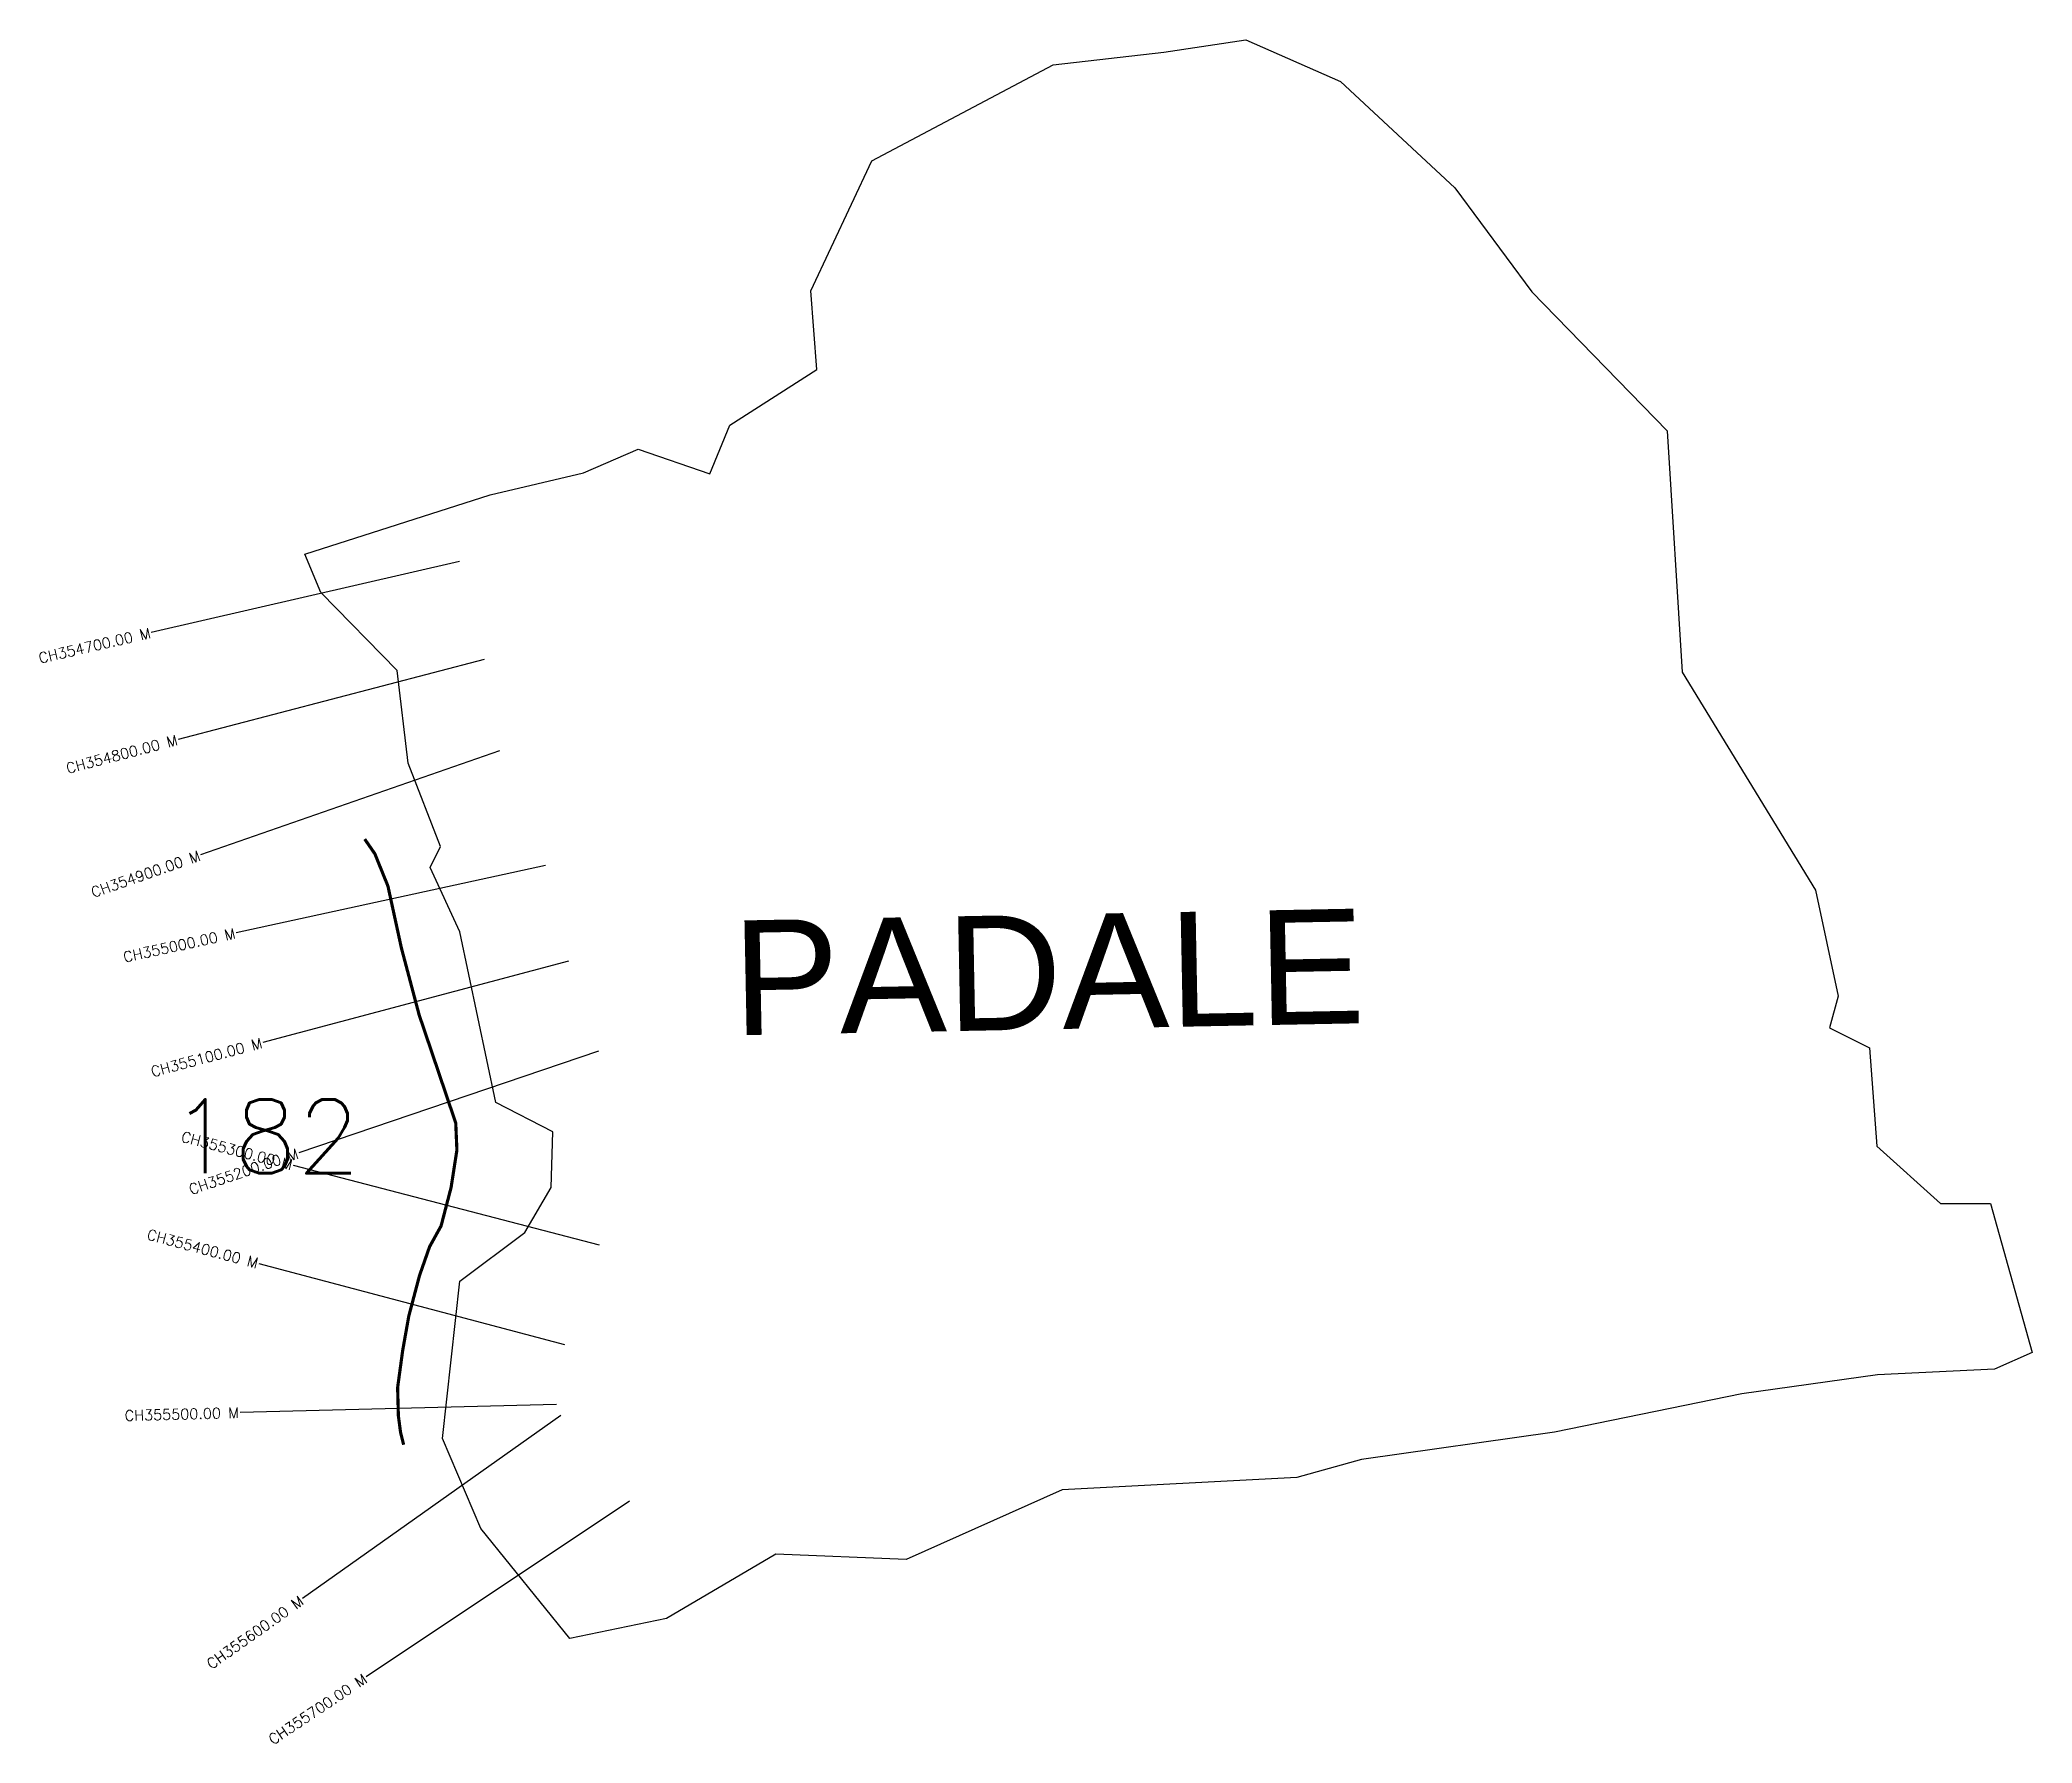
# Model space of a CAD drawing. Header units: metres. Extents: x 295718 to 297607, y 1977185 to 1978799.
import ezdxf
from ezdxf.enums import TextEntityAlignment as Align

# ---------------------------------------------------------------- set-up
doc = ezdxf.new("R2010")
doc.units = ezdxf.units.M
doc.header["$MEASUREMENT"] = 0
for name, color, linetype in [('CS', 134, 'Continuous'), ('CSMark', 6, 'Continuous'), ('NATURALLY PROTECTED', 3, 'Continuous'), ('VILLAGE NAME', 250, 'Continuous')]:
    doc.layers.add(name, color=color, linetype=linetype)
doc.styles.get("Standard").update_dxf_attribs({"font": 'simplex.shx'})

msp = doc.modelspace()

# ---------------------------------------------------------------- linework, layer by layer
at = {"color": 6, "flags": 128}
for points in [[(296678.8, 1978775.7), (296783.6, 1978787.6), (296861.4, 1978799.3), (296951, 1978759.8), (297059.6, 1978659.2), (297132.5, 1978560.6), (297260.9, 1978428.8), (297275, 1978200), (297401.3, 1977993.3), (297423, 1977892.9), (297414.6, 1977862.9), (297452.6, 1977843.8), (297459.6, 1977750.7), (297520, 1977696.2), (297567.5, 1977696.2), (297606.9, 1977554.9), (297571.3, 1977539.4), (297460.2, 1977534), (297331.6, 1977515.8), (297154.1, 1977479.4), (296970.9, 1977453.6), (296909.6, 1977436.7), (296687.2, 1977425), (296539.4, 1977358.7), (296415.6, 1977363.8), (296312, 1977302.9), (296220.4, 1977283.9), (296135.9, 1977388.2), (296099.5, 1977473.4), (296116, 1977622.8), (296177.8, 1977668.9), (296202.6, 1977711.6), (296204.2, 1977764.3), (296150.1, 1977792), (296116.1, 1977953.9), (296088, 1978014.9), (296097.8, 1978034.8), (296067.1, 1978113.6), (296056.7, 1978201.6), (295984.2, 1978275.4), (295969, 1978311.9), (296144.9, 1978368.1), (296233.2, 1978388.8), (296285.3, 1978411.2), (296353.1, 1978388), (296372.2, 1978434.2), (296454.6, 1978486.8), (296448.9, 1978561.4), (296506.6, 1978684.8)], [(296506.6, 1978684.8), (296678.8, 1978775.7)]]:
    msp.add_lwpolyline(points, dxfattribs=at)
at = {"layer": 'CS'}
for p, q in [((296115.9, 1978304.8), (295823.5, 1978237.5)), ((296139.2, 1978212.1), (295849, 1978136.2)), ((296153.7, 1978125.3), (295870.3, 1978026.8)), ((296197.2, 1978016.6), (295904.1, 1977952.8)), ((296219.2, 1977926), (295929.3, 1977849)), ((296247.5, 1977840.7), (295963.4, 1977744.3)), ((296248.6, 1977656.9), (295958.3, 1977732.4)), ((296215.6, 1977562.2), (295925.7, 1977639.2)), ((296207.6, 1977505.8), (295907.7, 1977498.1)), ((296211.7, 1977495.3), (295967, 1977321.7)), ((296276.8, 1977414), (296027.2, 1977247.6))]:
    msp.add_line(p, q, dxfattribs=at)
at = {"layer": 'NATURALLY PROTECTED', "const_width": 3, "flags": 128}
msp.add_lwpolyline([(296025.9, 1978041.7), (296035.5, 1978027.8), (296047.9, 1977997.2), (296060.7, 1977938.4), (296077.5, 1977875.1), (296098, 1977814.6), (296112.2, 1977772.6), (296113.3, 1977746.9), (296107.8, 1977711.5), (296098.3, 1977675), (296087.4, 1977655.3), (296077.8, 1977627.8), (296067.7, 1977589.6), (296061.9, 1977557), (296057.1, 1977521.8), (296057.8, 1977495.1), (296059.9, 1977479.2), (296062.8, 1977467.6)], dxfattribs=at)

# ---------------------------------------------------------------- texts
at = {"insert": (295841.7, 1977794.9), "char_height": 70, "attachment_point": 1}
msp.add_mtext_dynamic_manual_height_columns('182', width=95.172, gutter_width=1, heights=[0], dxfattribs=at)
at = {"layer": 'CSMark'}
for s, rotation, p in [('CH354700.00 M', 12.9543, (295822.6, 1978237.3)), ('CH354800.00 M', 14.6568, (295848, 1978135.9)), ('CH354900.00 M', 19.1716, (295869.4, 1978026.4)), ('CH355000.00 M', 12.2721, (295903.1, 1977952.6)), ('CH355100.00 M', 14.8821, (295928.3, 1977848.7)), ('CH355300.00 M', 345.4175, (295957.3, 1977732.7)), ('CH355200.00 M', 18.7441, (295962.4, 1977744)), ('CH355400.00 M', 345.1214, (295924.7, 1977639.5)), ('CH355500.00 M', 1.4789, (295906.7, 1977498)), ('CH355600.00 M', 35.3587, (295966.2, 1977321.1)), ('CH355700.00 M', 33.7055, (296026.4, 1977247))]:
    msp.add_text(s, height=10, rotation=rotation, dxfattribs=at).set_placement(p, align=Align.MIDDLE_RIGHT)
at = {"layer": 'VILLAGE NAME', "insert": (296373.5, 1977964.4), "char_height": 108.748, "attachment_point": 1, "rotation": 1.1028}
msp.add_mtext_dynamic_manual_height_columns('{\\fArial|b0|i0|c0|p34;PADALE}', width=1571.314, gutter_width=543.7, heights=[0], dxfattribs=at)

doc.saveas('drawing.dxf')
